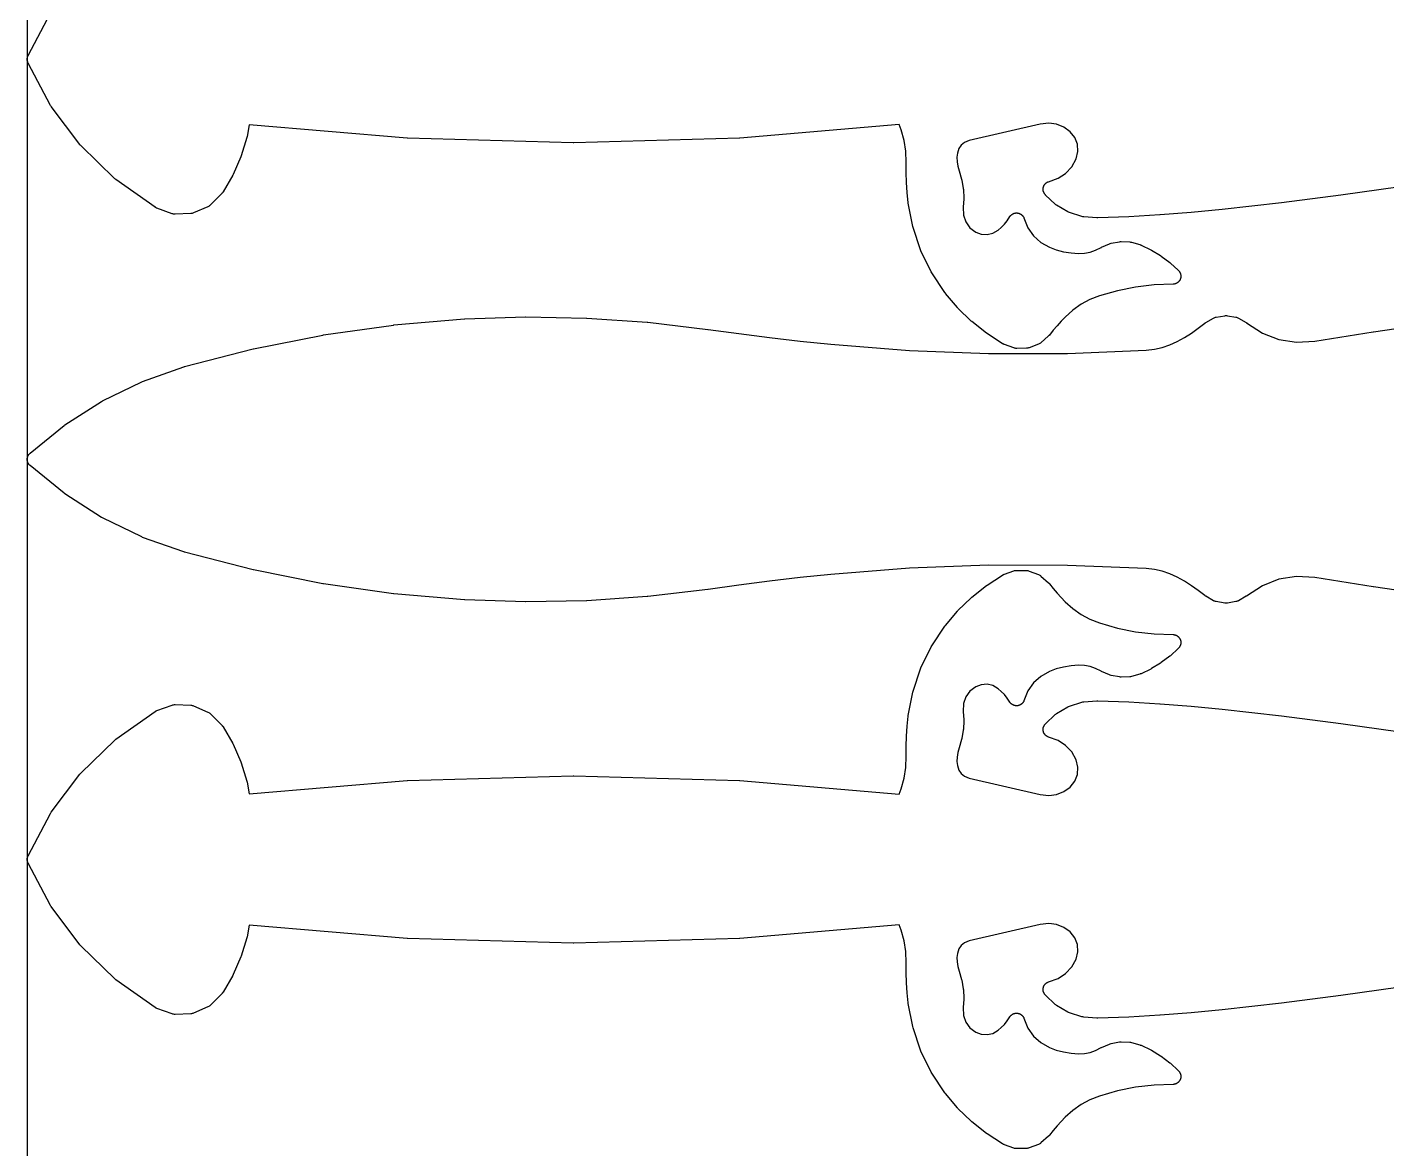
# Model space of a CAD drawing. Header units: metres. Extents: x 0 to 3000, y 0 to 1240.
# Drawn here: x 0 to 339.7, y 679.3 to 959.7 of the extents above; entities that cross this region are included whole.
import ezdxf

# ---------------------------------------------------------------- set-up
doc = ezdxf.new("R2010")
doc.units = ezdxf.units.M

msp = doc.modelspace()

# ---------------------------------------------------------------- linework, layer by layer
at = {"color": 7}
msp.add_lwpolyline([(0, 0), (3000, 0), (3000, 1240), (0, 1240), (0, 0)], close=True, dxfattribs=at)
at = {"color": 1}
for points in [[(342.98, 919.78), (328.22, 917.66), (328.19, 917.66), (313.4, 915.76), (313.37, 915.76), (298.56, 914.08), (298.54, 914.08), (298.53, 914.08), (290.81, 913.34), (290.77, 913.34), (283.04, 912.74), (283, 912.74), (275.26, 912.29), (275.22, 912.29), (267.47, 911.99), (267.45, 911.99), (267.42, 911.99), (267.35, 911.99), (267.28, 911.99), (267.25, 911.99), (267.23, 911.99), (263.94, 912.27), (263.72, 912.3), (263.5, 912.36), (260.4, 913.35), (260.19, 913.43), (259.99, 913.53), (257.18, 915.18), (257, 915.31), (256.82, 915.45), (254.43, 917.72), (254.37, 917.78), (254.31, 917.84), (254.3, 917.85), (254.29, 917.86), (254.24, 917.93), (254.19, 917.99), (254.18, 918.01), (254.17, 918.02), (254.13, 918.09), (254.08, 918.16), (254.07, 918.17), (254.07, 918.18), (254.03, 918.26), (253.99, 918.33), (253.98, 918.34), (253.98, 918.36), (253.95, 918.44), (253.91, 918.51), (253.91, 918.53), (253.91, 918.54), (253.88, 918.62), (253.86, 918.7), (253.86, 918.72), (253.85, 918.73), (253.84, 918.81), (253.82, 918.89), (253.82, 918.91), (253.82, 918.92), (253.81, 919.01), (253.8, 919.09), (253.8, 919.1), (253.8, 919.12), (253.8, 919.2), (253.81, 919.29), (253.81, 919.3), (253.81, 919.31), (253.82, 919.4), (253.83, 919.48), (253.83, 919.49), (253.83, 919.51), (253.85, 919.59), (253.87, 919.67), (253.87, 919.69), (253.87, 919.7), (253.9, 919.78), (253.92, 919.86), (253.93, 919.87), (253.93, 919.89), (253.97, 919.96), (254, 920.04), (254.01, 920.05), (254.01, 920.07), (254.05, 920.14), (254.09, 920.21), (254.1, 920.23), (254.11, 920.24), (254.16, 920.31), (254.2, 920.38), (254.21, 920.39), (254.22, 920.4), (254.28, 920.46), (254.33, 920.53), (254.34, 920.54), (254.35, 920.55), (254.41, 920.61), (254.47, 920.66), (254.48, 920.67), (254.49, 920.68), (254.56, 920.74), (254.62, 920.79), (254.63, 920.8), (254.64, 920.81), (254.72, 920.85), (254.78, 920.9), (254.8, 920.9), (254.81, 920.91), (254.88, 920.95), (254.96, 920.99), (254.97, 920.99), (254.99, 921), (255.06, 921.03), (255.14, 921.06), (257.54, 921.9), (259.43, 923.14), (260.97, 924.79), (262.07, 926.77), (262.5, 928.6), (262.37, 930.4), (261.72, 932.08), (260.54, 933.55), (258.95, 934.69), (257.13, 935.41), (255.2, 935.68), (253.1, 935.45), (235.32, 931.33), (234.17, 930.87), (233.34, 930.2), (232.74, 929.32), (232.39, 928.19), (232.29, 927.16), (232.33, 926.05), (232.51, 924.94), (232.85, 923.75), (233.46, 921.69), (233.51, 921.46), (233.86, 919.35), (233.89, 919.12), (234, 916.98), (233.99, 916.75), (233.86, 914.69), (233.91, 912.67), (234.48, 911), (235.51, 909.56), (236.97, 908.47), (238.36, 907.97), (239.8, 907.88), (241.22, 908.21), (242.6, 908.98), (243.37, 909.64), (244.15, 910.44), (244.84, 911.31), (245.5, 912.33), (245.51, 912.35), (245.53, 912.38), (245.57, 912.43), (245.61, 912.49), (245.63, 912.51), (245.65, 912.54), (245.69, 912.59), (245.74, 912.64), (245.76, 912.66), (245.78, 912.68), (245.83, 912.72), (245.88, 912.77), (245.91, 912.79), (245.93, 912.81), (245.98, 912.85), (246.04, 912.89), (246.06, 912.91), (246.09, 912.92), (246.15, 912.96), (246.21, 913), (246.23, 913.01), (246.26, 913.02), (246.32, 913.05), (246.38, 913.08), (246.41, 913.09), (246.44, 913.1), (246.5, 913.13), (246.57, 913.15), (246.59, 913.16), (246.62, 913.17), (246.69, 913.18), (246.76, 913.2), (246.78, 913.21), (246.81, 913.21), (246.88, 913.22), (246.95, 913.23), (246.98, 913.24), (247.01, 913.24), (247.08, 913.24), (247.14, 913.25), (247.17, 913.25), (247.2, 913.25), (247.27, 913.24), (247.34, 913.24), (247.37, 913.24), (247.4, 913.23), (247.47, 913.22), (247.54, 913.21), (247.56, 913.21), (247.59, 913.2), (247.66, 913.19), (247.73, 913.17), (247.75, 913.16), (247.78, 913.15), (247.85, 913.13), (247.91, 913.11), (247.94, 913.1), (247.97, 913.09), (248.03, 913.05), (248.09, 913.03), (248.12, 913.01), (248.14, 913), (248.2, 912.96), (248.26, 912.93), (248.28, 912.91), (248.31, 912.9), (248.36, 912.85), (248.42, 912.81), (248.44, 912.79), (248.47, 912.78), (248.52, 912.73), (248.57, 912.68), (248.59, 912.66), (248.61, 912.64), (248.66, 912.59), (248.7, 912.54), (248.72, 912.52), (248.74, 912.5), (248.78, 912.44), (248.82, 912.39), (248.84, 912.36), (248.85, 912.34), (248.89, 912.28), (248.93, 912.22), (248.94, 912.19), (248.95, 912.17), (248.98, 912.1), (249.01, 912.04), (249.02, 912.02), (249.03, 911.99), (250.03, 909.5), (251.41, 907.52), (253.2, 905.89), (255.4, 904.66), (257.11, 904.04), (258.93, 903.56), (260.79, 903.25), (262.65, 903.12), (264.12, 903.19), (265.54, 903.46), (266.92, 903.92), (268.34, 904.63), (268.38, 904.65), (268.43, 904.67), (270.38, 905.53), (270.59, 905.61), (270.82, 905.67), (272.89, 906.05), (273.12, 906.08), (273.35, 906.09), (275.45, 905.99), (275.68, 905.97), (275.91, 905.92), (277.96, 905.33), (278.02, 905.31), (278.09, 905.29), (278.12, 905.28), (278.15, 905.27), (278.21, 905.24), (278.27, 905.22), (280.69, 904.06), (280.87, 903.97), (283.16, 902.58), (283.32, 902.47), (285.46, 900.86), (285.61, 900.73), (287.58, 898.91), (287.58, 898.91), (287.59, 898.91), (287.65, 898.84), (287.72, 898.77), (287.72, 898.77), (287.72, 898.77), (287.78, 898.69), (287.84, 898.62), (287.84, 898.62), (287.85, 898.61), (287.9, 898.53), (287.95, 898.46), (287.95, 898.45), (287.95, 898.45), (288, 898.37), (288.04, 898.28), (288.04, 898.28), (288.04, 898.28), (288.08, 898.19), (288.11, 898.1), (288.12, 898.1), (288.12, 898.09), (288.14, 898), (288.17, 897.91), (288.17, 897.91), (288.17, 897.91), (288.19, 897.81), (288.21, 897.72), (288.21, 897.71), (288.21, 897.71), (288.21, 897.62), (288.22, 897.52), (288.22, 897.52), (288.22, 897.52), (288.22, 897.42), (288.22, 897.33), (288.22, 897.32), (288.22, 897.32), (288.21, 897.23), (288.2, 897.13), (288.2, 897.13), (288.2, 897.13), (288.18, 897.03), (288.16, 896.94), (288.16, 896.94), (288.16, 896.93), (288.13, 896.84), (288.1, 896.75), (288.1, 896.75), (288.1, 896.75), (288.06, 896.66), (288.02, 896.57), (288.02, 896.57), (288.02, 896.57), (287.98, 896.48), (287.93, 896.4), (287.93, 896.4), (287.93, 896.39), (287.87, 896.32), (287.82, 896.24), (287.82, 896.23), (287.82, 896.23), (287.75, 896.16), (287.69, 896.09), (287.69, 896.08), (287.69, 896.08), (287.62, 896.02), (287.55, 895.95), (287.55, 895.95), (287.55, 895.95), (287.47, 895.89), (287.4, 895.83), (287.4, 895.82), (287.39, 895.82), (287.31, 895.77), (287.24, 895.72), (287.23, 895.72), (287.23, 895.72), (287.15, 895.67), (287.06, 895.63), (287.06, 895.63), (287.06, 895.63), (286.97, 895.59), (286.88, 895.55), (286.88, 895.55), (286.87, 895.55), (286.78, 895.53), (286.69, 895.5), (286.69, 895.5), (286.69, 895.5), (286.59, 895.48), (286.5, 895.46), (286.5, 895.46), (286.49, 895.46), (286.4, 895.45), (286.3, 895.45), (286.3, 895.45), (286.3, 895.45), (281.55, 895.27), (276.93, 894.73), (272.36, 893.82), (267.89, 892.54), (265.52, 891.61), (263.3, 890.41), (261.25, 888.95), (259.33, 887.23), (258.33, 886.18), (257.32, 885.07), (256.35, 883.93), (255.39, 882.74), (255.34, 882.69), (255.3, 882.64), (255.28, 882.62), (255.26, 882.6), (255.21, 882.55), (255.16, 882.5), (253.26, 880.82), (253.12, 880.71), (252.97, 880.61), (252.82, 880.52), (252.65, 880.45), (250.35, 879.57), (250.19, 879.51), (250.02, 879.47), (249.84, 879.44), (249.67, 879.43), (247.21, 879.4), (247.03, 879.4), (246.85, 879.42), (246.67, 879.46), (246.5, 879.51), (244.12, 880.37), (244.08, 880.38), (244.05, 880.39), (243.99, 880.42), (243.99, 880.42), (243.93, 880.44), (243.9, 880.46), (243.87, 880.48), (243.82, 880.51), (243.76, 880.54), (243.73, 880.56), (243.7, 880.57), (239.8, 883.1), (239.64, 883.21), (236.02, 886.1), (235.87, 886.23), (232.54, 889.46), (232.41, 889.6), (229.41, 893.15), (229.4, 893.16), (229.38, 893.17), (229.34, 893.24), (229.29, 893.3), (229.28, 893.32), (229.27, 893.33), (225.99, 898.26), (225.86, 898.49), (223.27, 903.79), (223.17, 904.03), (221.31, 909.62), (221.24, 909.88), (220.13, 915.7), (220.12, 915.78), (220.1, 915.86), (219.85, 918.3), (219.84, 918.37), (219.67, 920.82), (219.67, 920.89), (219.58, 923.34), (219.58, 923.41), (219.59, 925.82), (219.48, 928.65), (219.07, 931.37), (218.36, 934.03), (217.85, 935.31), (178.05, 931.91), (177.94, 931.9), (136.55, 930.73), (136.44, 930.73), (95.05, 931.9), (94.93, 931.91), (55.46, 935.28), (54.92, 932.33), (54.87, 932.1), (53.47, 927.51), (53.39, 927.29), (51.46, 922.88), (51.36, 922.68), (48.93, 918.51), (48.9, 918.46), (48.87, 918.42), (48.85, 918.38), (48.82, 918.34), (48.79, 918.3), (48.76, 918.26), (48.73, 918.23), (48.7, 918.19), (48.66, 918.15), (48.63, 918.11), (45.79, 915.24), (45.65, 915.11), (45.5, 915), (45.34, 914.89), (45.17, 914.81), (41.59, 913.25), (41.41, 913.19), (41.23, 913.14), (41.05, 913.11), (40.86, 913.09), (36.96, 912.95), (36.77, 912.95), (36.58, 912.97), (36.4, 913.01), (36.21, 913.06), (32.42, 914.43), (32.35, 914.45), (32.28, 914.48), (32.26, 914.49), (32.24, 914.5), (32.17, 914.54), (32.1, 914.57), (32.08, 914.58), (32.06, 914.59), (32, 914.64), (31.94, 914.68), (22.16, 921.6), (22.03, 921.7), (21.92, 921.8), (13.38, 930.11), (13.27, 930.22), (13.17, 930.34), (6.02, 939.87), (5.93, 940), (5.85, 940.14), (0.23, 950.72), (0.19, 950.81), (0.15, 950.89), (0.15, 950.89), (0.15, 950.9), (0.12, 950.99), (0.09, 951.07), (0.09, 951.08), (0.08, 951.08), (0.06, 951.17), (0.04, 951.26), (0.04, 951.27), (0.04, 951.27), (0.02, 951.37), (0.01, 951.46), (0.01, 951.46), (0.01, 951.47), (0, 951.56), (0, 951.65), (0, 951.66), (0, 951.66), (0, 951.76), (0.01, 951.85), (0.01, 951.86), (0.01, 951.86), (0.02, 951.95), (0.04, 952.04), (0.04, 952.05), (0.04, 952.06), (0.06, 952.14), (0.08, 952.23), (0.09, 952.24), (0.09, 952.25), (0.12, 952.33), (0.15, 952.42), (0.15, 952.42), (0.15, 952.43), (0.19, 952.51), (0.23, 952.6), (5.85, 963.18)], [(351.08, 817.66), (336.32, 819.78), (336.29, 819.78), (321.67, 822.1), (317.08, 822.36), (312.71, 821.68), (308.58, 820.08), (304.66, 817.5), (304.61, 817.47), (304.55, 817.43), (302.62, 816.34), (302.47, 816.26), (302.31, 816.2), (302.14, 816.15), (301.97, 816.11), (299.85, 815.75), (299.62, 815.72), (299.4, 815.72), (299.17, 815.75), (297.05, 816.11), (296.88, 816.15), (296.72, 816.2), (296.56, 816.26), (296.4, 816.34), (294.47, 817.43), (294.43, 817.46), (294.39, 817.49), (294.35, 817.51), (294.31, 817.54), (294.27, 817.57), (294.23, 817.6), (292.56, 818.9), (290.86, 820.09), (289.11, 821.19), (287.33, 822.19), (285.48, 823.04), (283.57, 823.68), (281.61, 824.12), (279.57, 824.35), (259.88, 825.17), (240.15, 825.2), (220.44, 824.45), (200.75, 822.9), (193.09, 822.1), (185.42, 821.21), (177.77, 820.23), (170.11, 819.17), (170.09, 819.17), (170.07, 819.16), (155.03, 817.37), (154.93, 817.36), (139.82, 816.33), (139.72, 816.33), (124.58, 816.06), (124.48, 816.06), (109.34, 816.55), (109.28, 816.56), (109.23, 816.56), (91.61, 818.07), (91.5, 818.08), (74, 820.57), (73.89, 820.59), (56.55, 824.04), (56.44, 824.07), (39.32, 828.49), (39.23, 828.51), (39.15, 828.54), (28.82, 832.17), (28.61, 832.26), (18.8, 837.05), (18.6, 837.16), (9.4, 843.04), (9.21, 843.18), (0.73, 850.11), (0.73, 850.11), (0.73, 850.12), (0.66, 850.18), (0.59, 850.24), (0.59, 850.25), (0.58, 850.25), (0.52, 850.32), (0.46, 850.39), (0.45, 850.39), (0.45, 850.39), (0.4, 850.47), (0.34, 850.54), (0.34, 850.55), (0.33, 850.55), (0.29, 850.63), (0.24, 850.71), (0.24, 850.72), (0.23, 850.72), (0.19, 850.81), (0.15, 850.89), (0.15, 850.89), (0.15, 850.9), (0.12, 850.99), (0.09, 851.08), (0.09, 851.08), (0.08, 851.08), (0.06, 851.17), (0.04, 851.27), (0.04, 851.27), (0.04, 851.27), (0.02, 851.37), (0.01, 851.46), (0.01, 851.46), (0.01, 851.47), (0, 851.56), (0, 851.66), (0, 851.66), (0, 851.66), (0, 851.76), (0.01, 851.85), (0.01, 851.86), (0.01, 851.86), (0.02, 851.95), (0.04, 852.05), (0.04, 852.05), (0.04, 852.05), (0.06, 852.14), (0.08, 852.24), (0.09, 852.24), (0.09, 852.24), (0.12, 852.33), (0.15, 852.42), (0.15, 852.42), (0.15, 852.43), (0.19, 852.51), (0.23, 852.6), (0.24, 852.6), (0.24, 852.61), (0.29, 852.69), (0.33, 852.77), (0.34, 852.77), (0.34, 852.77), (0.4, 852.85), (0.45, 852.93), (0.45, 852.93), (0.46, 852.93), (0.52, 853), (0.58, 853.07), (0.59, 853.07), (0.59, 853.08), (0.66, 853.14), (0.73, 853.2), (0.73, 853.21), (0.73, 853.21), (9.21, 860.14), (9.4, 860.27), (18.6, 866.16), (18.8, 866.27), (28.61, 871.06), (28.82, 871.15), (39.15, 874.78), (39.23, 874.81), (39.32, 874.83), (56.44, 879.25), (56.55, 879.28), (73.89, 882.73), (74, 882.75), (91.5, 885.24), (91.61, 885.25), (109.23, 886.76), (109.28, 886.76), (109.34, 886.77), (124.48, 887.26), (124.58, 887.26), (139.72, 886.99), (139.82, 886.99), (154.93, 885.95), (155.03, 885.95), (170.07, 884.15), (170.09, 884.15), (170.11, 884.15), (177.77, 883.09), (185.42, 882.11), (193.09, 881.22), (200.75, 880.42), (220.44, 878.87), (240.15, 878.11), (259.88, 878.15), (279.57, 878.97), (281.61, 879.2), (283.57, 879.64), (285.48, 880.28), (287.33, 881.13), (289.11, 882.13), (290.86, 883.23), (292.56, 884.42), (294.23, 885.72), (294.27, 885.75), (294.31, 885.78), (294.35, 885.81), (294.39, 885.83), (294.43, 885.86), (294.47, 885.89), (296.4, 886.98), (296.56, 887.06), (296.72, 887.12), (296.88, 887.17), (297.05, 887.21), (299.17, 887.57), (299.4, 887.6), (299.62, 887.6), (299.85, 887.57), (301.97, 887.21), (302.14, 887.17), (302.31, 887.12), (302.47, 887.06), (302.62, 886.98), (304.55, 885.89), (304.61, 885.85), (304.66, 885.82), (308.58, 883.24), (312.71, 881.64), (317.08, 880.95), (321.67, 881.22), (336.29, 883.54), (336.32, 883.54), (351.08, 885.66)], [(342.98, 719.78), (328.22, 717.66), (328.19, 717.66), (313.4, 715.76), (313.37, 715.76), (298.56, 714.08), (298.54, 714.08), (298.53, 714.08), (290.81, 713.34), (290.77, 713.34), (283.04, 712.74), (283, 712.74), (275.26, 712.29), (275.22, 712.29), (267.47, 711.99), (267.45, 711.99), (267.42, 711.99), (267.35, 711.99), (267.28, 711.99), (267.25, 711.99), (267.23, 711.99), (263.94, 712.27), (263.72, 712.3), (263.5, 712.36), (260.4, 713.35), (260.19, 713.43), (259.99, 713.53), (257.18, 715.18), (257, 715.31), (256.82, 715.45), (254.43, 717.72), (254.37, 717.78), (254.31, 717.84), (254.3, 717.85), (254.29, 717.86), (254.24, 717.93), (254.19, 717.99), (254.18, 718.01), (254.17, 718.02), (254.13, 718.09), (254.08, 718.16), (254.07, 718.17), (254.07, 718.18), (254.03, 718.26), (253.99, 718.33), (253.98, 718.34), (253.98, 718.36), (253.95, 718.44), (253.91, 718.51), (253.91, 718.53), (253.91, 718.54), (253.88, 718.62), (253.86, 718.7), (253.86, 718.72), (253.85, 718.73), (253.84, 718.81), (253.82, 718.89), (253.82, 718.91), (253.82, 718.92), (253.81, 719.01), (253.8, 719.09), (253.8, 719.1), (253.8, 719.12), (253.8, 719.2), (253.81, 719.29), (253.81, 719.3), (253.81, 719.31), (253.82, 719.4), (253.83, 719.48), (253.83, 719.49), (253.83, 719.51), (253.85, 719.59), (253.87, 719.67), (253.87, 719.69), (253.87, 719.7), (253.9, 719.78), (253.92, 719.86), (253.93, 719.87), (253.93, 719.89), (253.97, 719.96), (254, 720.04), (254.01, 720.05), (254.01, 720.07), (254.05, 720.14), (254.09, 720.21), (254.1, 720.23), (254.11, 720.24), (254.16, 720.31), (254.2, 720.38), (254.21, 720.39), (254.22, 720.4), (254.28, 720.46), (254.33, 720.53), (254.34, 720.54), (254.35, 720.55), (254.41, 720.61), (254.47, 720.66), (254.48, 720.67), (254.49, 720.68), (254.56, 720.74), (254.62, 720.79), (254.63, 720.8), (254.64, 720.81), (254.72, 720.85), (254.78, 720.9), (254.8, 720.9), (254.81, 720.91), (254.88, 720.95), (254.96, 720.99), (254.97, 720.99), (254.99, 721), (255.06, 721.03), (255.14, 721.06), (257.54, 721.9), (259.43, 723.14), (260.97, 724.79), (262.07, 726.77), (262.5, 728.6), (262.37, 730.4), (261.72, 732.08), (260.54, 733.55), (258.95, 734.69), (257.13, 735.41), (255.2, 735.68), (253.1, 735.45), (235.32, 731.33), (234.17, 730.87), (233.34, 730.2), (232.74, 729.32), (232.39, 728.19), (232.29, 727.16), (232.33, 726.05), (232.51, 724.94), (232.85, 723.75), (233.46, 721.69), (233.51, 721.46), (233.86, 719.35), (233.89, 719.12), (234, 716.98), (233.99, 716.75), (233.86, 714.69), (233.91, 712.67), (234.48, 711), (235.51, 709.56), (236.97, 708.47), (238.36, 707.97), (239.8, 707.88), (241.22, 708.21), (242.6, 708.98), (243.37, 709.64), (244.15, 710.44), (244.84, 711.31), (245.5, 712.33), (245.51, 712.35), (245.53, 712.38), (245.57, 712.43), (245.61, 712.49), (245.63, 712.51), (245.65, 712.54), (245.69, 712.59), (245.74, 712.64), (245.76, 712.66), (245.78, 712.68), (245.83, 712.72), (245.88, 712.77), (245.91, 712.79), (245.93, 712.81), (245.98, 712.85), (246.04, 712.89), (246.06, 712.91), (246.09, 712.92), (246.15, 712.96), (246.21, 713), (246.23, 713.01), (246.26, 713.02), (246.32, 713.05), (246.38, 713.08), (246.41, 713.09), (246.44, 713.1), (246.5, 713.13), (246.57, 713.15), (246.59, 713.16), (246.62, 713.17), (246.69, 713.18), (246.76, 713.2), (246.78, 713.21), (246.81, 713.21), (246.88, 713.22), (246.95, 713.23), (246.98, 713.24), (247.01, 713.24), (247.08, 713.24), (247.14, 713.25), (247.17, 713.25), (247.2, 713.25), (247.27, 713.24), (247.34, 713.24), (247.37, 713.24), (247.4, 713.23), (247.47, 713.22), (247.54, 713.21), (247.56, 713.21), (247.59, 713.2), (247.66, 713.19), (247.73, 713.17), (247.75, 713.16), (247.78, 713.15), (247.85, 713.13), (247.91, 713.11), (247.94, 713.1), (247.97, 713.09), (248.03, 713.05), (248.09, 713.03), (248.12, 713.01), (248.14, 713), (248.2, 712.96), (248.26, 712.93), (248.28, 712.91), (248.31, 712.9), (248.36, 712.85), (248.42, 712.81), (248.44, 712.79), (248.47, 712.78), (248.52, 712.73), (248.57, 712.68), (248.59, 712.66), (248.61, 712.64), (248.66, 712.59), (248.7, 712.54), (248.72, 712.52), (248.74, 712.5), (248.78, 712.44), (248.82, 712.39), (248.84, 712.36), (248.85, 712.34), (248.89, 712.28), (248.93, 712.22), (248.94, 712.19), (248.95, 712.17), (248.98, 712.1), (249.01, 712.04), (249.02, 712.02), (249.03, 711.99), (250.03, 709.5), (251.41, 707.52), (253.2, 705.89), (255.4, 704.66), (257.11, 704.04), (258.93, 703.56), (260.79, 703.25), (262.65, 703.12), (264.12, 703.19), (265.54, 703.46), (266.92, 703.92), (268.34, 704.63), (268.38, 704.65), (268.43, 704.67), (270.38, 705.53), (270.59, 705.61), (270.82, 705.67), (272.89, 706.05), (273.12, 706.08), (273.35, 706.09), (275.45, 705.99), (275.68, 705.97), (275.91, 705.92), (277.96, 705.33), (278.02, 705.31), (278.09, 705.29), (278.12, 705.28), (278.15, 705.27), (278.21, 705.24), (278.27, 705.22), (280.69, 704.06), (280.87, 703.97), (283.16, 702.58), (283.32, 702.47), (285.46, 700.86), (285.61, 700.73), (287.58, 698.91), (287.58, 698.91), (287.59, 698.91), (287.65, 698.84), (287.72, 698.77), (287.72, 698.77), (287.72, 698.77), (287.78, 698.69), (287.84, 698.62), (287.84, 698.62), (287.85, 698.61), (287.9, 698.53), (287.95, 698.46), (287.95, 698.45), (287.95, 698.45), (288, 698.37), (288.04, 698.28), (288.04, 698.28), (288.04, 698.28), (288.08, 698.19), (288.11, 698.1), (288.12, 698.1), (288.12, 698.09), (288.14, 698), (288.17, 697.91), (288.17, 697.91), (288.17, 697.91), (288.19, 697.81), (288.21, 697.72), (288.21, 697.71), (288.21, 697.71), (288.21, 697.62), (288.22, 697.52), (288.22, 697.52), (288.22, 697.52), (288.22, 697.42), (288.22, 697.33), (288.22, 697.32), (288.22, 697.32), (288.21, 697.23), (288.2, 697.13), (288.2, 697.13), (288.2, 697.13), (288.18, 697.03), (288.16, 696.94), (288.16, 696.94), (288.16, 696.93), (288.13, 696.84), (288.1, 696.75), (288.1, 696.75), (288.1, 696.75), (288.06, 696.66), (288.02, 696.57), (288.02, 696.57), (288.02, 696.57), (287.98, 696.48), (287.93, 696.4), (287.93, 696.4), (287.93, 696.39), (287.87, 696.32), (287.82, 696.24), (287.82, 696.23), (287.82, 696.23), (287.75, 696.16), (287.69, 696.09), (287.69, 696.08), (287.69, 696.08), (287.62, 696.02), (287.55, 695.95), (287.55, 695.95), (287.55, 695.95), (287.47, 695.89), (287.4, 695.83), (287.4, 695.82), (287.39, 695.82), (287.31, 695.77), (287.24, 695.72), (287.23, 695.72), (287.23, 695.72), (287.15, 695.67), (287.06, 695.63), (287.06, 695.63), (287.06, 695.63), (286.97, 695.59), (286.88, 695.55), (286.88, 695.55), (286.87, 695.55), (286.78, 695.53), (286.69, 695.5), (286.69, 695.5), (286.69, 695.5), (286.59, 695.48), (286.5, 695.46), (286.5, 695.46), (286.49, 695.46), (286.4, 695.45), (286.3, 695.45), (286.3, 695.45), (286.3, 695.45), (281.55, 695.27), (276.93, 694.73), (272.36, 693.82), (267.89, 692.54), (265.52, 691.61), (263.3, 690.41), (261.25, 688.95), (259.33, 687.23), (258.33, 686.18), (257.32, 685.07), (256.35, 683.93), (255.39, 682.74), (255.34, 682.69), (255.3, 682.64), (255.28, 682.62), (255.26, 682.6), (255.21, 682.55), (255.16, 682.5), (253.26, 680.82), (253.12, 680.71), (252.97, 680.61), (252.82, 680.52), (252.65, 680.45), (250.35, 679.57), (250.19, 679.51), (250.02, 679.47), (249.84, 679.44), (249.67, 679.43), (247.21, 679.4), (247.03, 679.4), (246.85, 679.42), (246.67, 679.46), (246.5, 679.51), (244.12, 680.37), (244.08, 680.38), (244.05, 680.39), (243.99, 680.42), (243.99, 680.42), (243.93, 680.44), (243.9, 680.46), (243.87, 680.48), (243.82, 680.51), (243.76, 680.54), (243.73, 680.56), (243.7, 680.57), (239.8, 683.1), (239.64, 683.21), (236.02, 686.1), (235.87, 686.23), (232.54, 689.46), (232.41, 689.6), (229.41, 693.15), (229.4, 693.16), (229.38, 693.17), (229.34, 693.24), (229.29, 693.3), (229.28, 693.32), (229.27, 693.33), (225.99, 698.26), (225.86, 698.49), (223.27, 703.79), (223.17, 704.03), (221.31, 709.62), (221.24, 709.88), (220.13, 715.7), (220.12, 715.78), (220.1, 715.86), (219.85, 718.3), (219.84, 718.37), (219.67, 720.82), (219.67, 720.89), (219.58, 723.34), (219.58, 723.41), (219.59, 725.82), (219.48, 728.65), (219.07, 731.37), (218.36, 734.03), (217.85, 735.31), (178.05, 731.91), (177.94, 731.9), (136.55, 730.73), (136.44, 730.73), (95.05, 731.9), (94.93, 731.91), (55.46, 735.28), (54.92, 732.33), (54.87, 732.1), (53.47, 727.51), (53.39, 727.29), (51.46, 722.88), (51.36, 722.68), (48.93, 718.51), (48.9, 718.46), (48.87, 718.42), (48.85, 718.38), (48.82, 718.34), (48.79, 718.3), (48.76, 718.26), (48.73, 718.23), (48.7, 718.19), (48.66, 718.15), (48.63, 718.11), (45.79, 715.24), (45.65, 715.11), (45.5, 715), (45.34, 714.89), (45.17, 714.81), (41.59, 713.25), (41.41, 713.19), (41.23, 713.14), (41.05, 713.11), (40.86, 713.09), (36.96, 712.95), (36.77, 712.95), (36.58, 712.97), (36.4, 713.01), (36.21, 713.06), (32.42, 714.43), (32.35, 714.45), (32.28, 714.48), (32.26, 714.49), (32.24, 714.5), (32.17, 714.54), (32.1, 714.57), (32.08, 714.58), (32.06, 714.59), (32, 714.64), (31.94, 714.68), (22.16, 721.6), (22.03, 721.7), (21.92, 721.8), (13.38, 730.11), (13.27, 730.22), (13.17, 730.34), (6.02, 739.87), (5.93, 740), (5.85, 740.14), (0.23, 750.72), (0.19, 750.81), (0.15, 750.89), (0.15, 750.89), (0.15, 750.9), (0.12, 750.99), (0.09, 751.07), (0.09, 751.08), (0.08, 751.08), (0.06, 751.17), (0.04, 751.26), (0.04, 751.27), (0.04, 751.27), (0.02, 751.37), (0.01, 751.46), (0.01, 751.46), (0.01, 751.47), (0, 751.56), (0, 751.65), (0, 751.66), (0, 751.66), (0, 751.76), (0.01, 751.85), (0.01, 751.86), (0.01, 751.86), (0.02, 751.95), (0.04, 752.04), (0.04, 752.05), (0.04, 752.06), (0.06, 752.14), (0.08, 752.23), (0.09, 752.24), (0.09, 752.25), (0.12, 752.33), (0.15, 752.42), (0.15, 752.42), (0.15, 752.43), (0.19, 752.51), (0.23, 752.6), (5.85, 763.18), (5.93, 763.32), (6.02, 763.45), (13.17, 772.98), (13.27, 773.1), (13.38, 773.21), (21.92, 781.52), (22.03, 781.62), (22.16, 781.72), (31.94, 788.64), (32, 788.68), (32.06, 788.72), (32.08, 788.74), (32.1, 788.75), (32.17, 788.78), (32.24, 788.82), (32.26, 788.83), (32.28, 788.84), (32.35, 788.86), (32.42, 788.89), (36.21, 790.26), (36.4, 790.31), (36.58, 790.35), (36.77, 790.37), (36.96, 790.37), (40.86, 790.23), (41.05, 790.21), (41.23, 790.18), (41.41, 790.13), (41.59, 790.07), (45.17, 788.51), (45.34, 788.42), (45.5, 788.32), (45.65, 788.21), (45.79, 788.08), (48.63, 785.21), (48.66, 785.17), (48.7, 785.13), (48.73, 785.09), (48.76, 785.06), (48.79, 785.02), (48.82, 784.97), (48.85, 784.94), (48.87, 784.9), (48.9, 784.86), (48.93, 784.81), (51.36, 780.64), (51.46, 780.44), (53.39, 776.03), (53.47, 775.81), (54.87, 771.22), (54.92, 770.99), (55.46, 768.04), (94.93, 771.41), (95.05, 771.42), (136.44, 772.59), (136.55, 772.59), (177.94, 771.42), (178.05, 771.41), (217.85, 768.01), (218.36, 769.29), (219.07, 771.95), (219.48, 774.67), (219.59, 777.5), (219.58, 779.91), (219.58, 779.98), (219.67, 782.43), (219.67, 782.5), (219.84, 784.95), (219.85, 785.02), (220.1, 787.46), (220.12, 787.54), (220.13, 787.62), (221.24, 793.44), (221.31, 793.69), (223.17, 799.29), (223.27, 799.53), (225.86, 804.83), (225.99, 805.06), (229.27, 809.99), (229.28, 810), (229.29, 810.02), (229.34, 810.08), (229.38, 810.14), (229.4, 810.16), (229.41, 810.17), (232.41, 813.72), (232.54, 813.86), (235.87, 817.09), (236.02, 817.22), (239.64, 820.11), (239.8, 820.22), (243.7, 822.75), (243.73, 822.76), (243.76, 822.78), (243.82, 822.81), (243.87, 822.84), (243.9, 822.86), (243.93, 822.87), (243.99, 822.9), (244.05, 822.93), (244.08, 822.94), (244.12, 822.95), (246.5, 823.8), (246.67, 823.86), (246.85, 823.89), (247.03, 823.92), (247.21, 823.92), (249.67, 823.89), (249.84, 823.87), (250.02, 823.85), (250.19, 823.81), (250.35, 823.75), (252.65, 822.87), (252.82, 822.8), (252.97, 822.71), (253.12, 822.61), (253.26, 822.5), (255.16, 820.82), (255.21, 820.77), (255.26, 820.72), (255.28, 820.7), (255.3, 820.68), (255.34, 820.63), (255.39, 820.58), (256.35, 819.39), (257.32, 818.25), (258.33, 817.14), (259.33, 816.09), (261.25, 814.37), (263.3, 812.91), (265.52, 811.71), (267.89, 810.77), (272.36, 809.5), (276.93, 808.59), (281.55, 808.04), (286.3, 807.87), (286.3, 807.87), (286.3, 807.87), (286.4, 807.86), (286.49, 807.86), (286.5, 807.86), (286.5, 807.86), (286.59, 807.84), (286.69, 807.82), (286.69, 807.82), (286.69, 807.82), (286.78, 807.79), (286.87, 807.77), (286.88, 807.77), (286.88, 807.76), (286.97, 807.73), (287.06, 807.69), (287.06, 807.69), (287.06, 807.69), (287.15, 807.65), (287.23, 807.6), (287.23, 807.6), (287.24, 807.6), (287.31, 807.55), (287.39, 807.5), (287.4, 807.49), (287.4, 807.49), (287.47, 807.43), (287.55, 807.37), (287.55, 807.37), (287.55, 807.37), (287.62, 807.3), (287.69, 807.24), (287.69, 807.23), (287.69, 807.23), (287.75, 807.16), (287.82, 807.09), (287.82, 807.08), (287.82, 807.08), (287.87, 807), (287.93, 806.93), (287.93, 806.92), (287.93, 806.92), (287.98, 806.84), (288.02, 806.75), (288.02, 806.75), (288.02, 806.75), (288.06, 806.66), (288.1, 806.57), (288.1, 806.57), (288.1, 806.57), (288.13, 806.48), (288.16, 806.39), (288.16, 806.38), (288.16, 806.38), (288.18, 806.29), (288.2, 806.19), (288.2, 806.19), (288.2, 806.19), (288.21, 806.09), (288.22, 806), (288.22, 806), (288.22, 805.99), (288.22, 805.9), (288.22, 805.8), (288.22, 805.8), (288.22, 805.8), (288.21, 805.7), (288.21, 805.61), (288.21, 805.6), (288.21, 805.6), (288.19, 805.51), (288.17, 805.41), (288.17, 805.41), (288.17, 805.41), (288.14, 805.32), (288.12, 805.23), (288.12, 805.22), (288.11, 805.22), (288.08, 805.13), (288.04, 805.04), (288.04, 805.04), (288.04, 805.04), (288, 804.95), (287.95, 804.87), (287.95, 804.87), (287.95, 804.86), (287.9, 804.78), (287.85, 804.7), (287.84, 804.7), (287.84, 804.7), (287.78, 804.63), (287.72, 804.55), (287.72, 804.55), (287.72, 804.55), (287.65, 804.48), (287.59, 804.41), (287.58, 804.41), (287.58, 804.41), (285.61, 802.59), (285.46, 802.46), (283.32, 800.85), (283.16, 800.74), (280.87, 799.35), (280.69, 799.25), (278.27, 798.1), (278.21, 798.08), (278.15, 798.05), (278.12, 798.04), (278.09, 798.03), (278.02, 798.01), (277.96, 797.99), (275.91, 797.4), (275.68, 797.35), (275.45, 797.33), (273.35, 797.23), (273.12, 797.24), (272.89, 797.27), (270.82, 797.65), (270.59, 797.71), (270.38, 797.79), (268.43, 798.65), (268.38, 798.67), (268.34, 798.69), (266.92, 799.4), (265.54, 799.86), (264.12, 800.13), (262.65, 800.2), (260.79, 800.06), (258.93, 799.76), (257.11, 799.28), (255.4, 798.66), (253.2, 797.43), (251.41, 795.8), (250.03, 793.82), (249.03, 791.33), (249.02, 791.3), (249.01, 791.28), (248.98, 791.21), (248.95, 791.15), (248.94, 791.13), (248.93, 791.1), (248.89, 791.04), (248.85, 790.98), (248.84, 790.96), (248.82, 790.93), (248.78, 790.88), (248.74, 790.82), (248.72, 790.8), (248.7, 790.78), (248.66, 790.73), (248.61, 790.68), (248.59, 790.66), (248.57, 790.63), (248.52, 790.59), (248.47, 790.54), (248.44, 790.52), (248.42, 790.51), (248.36, 790.46), (248.31, 790.42), (248.28, 790.41), (248.26, 790.39), (248.2, 790.36), (248.14, 790.32), (248.12, 790.31), (248.09, 790.29), (248.03, 790.26), (247.97, 790.23), (247.94, 790.22), (247.91, 790.21), (247.85, 790.19), (247.78, 790.17), (247.75, 790.16), (247.73, 790.15), (247.66, 790.13), (247.59, 790.12), (247.56, 790.11), (247.54, 790.1), (247.47, 790.1), (247.4, 790.08), (247.37, 790.08), (247.34, 790.08), (247.27, 790.08), (247.2, 790.07), (247.17, 790.07), (247.14, 790.07), (247.08, 790.08), (247.01, 790.08), (246.98, 790.08), (246.95, 790.08), (246.88, 790.1), (246.81, 790.11), (246.78, 790.11), (246.76, 790.12), (246.69, 790.13), (246.62, 790.15), (246.59, 790.16), (246.57, 790.17), (246.5, 790.19), (246.44, 790.21), (246.41, 790.23), (246.38, 790.24), (246.32, 790.27), (246.26, 790.3), (246.23, 790.31), (246.21, 790.32), (246.15, 790.36), (246.09, 790.4), (246.06, 790.41), (246.04, 790.43), (245.98, 790.47), (245.93, 790.51), (245.91, 790.53), (245.88, 790.55), (245.83, 790.59), (245.78, 790.64), (245.76, 790.66), (245.74, 790.68), (245.69, 790.73), (245.65, 790.78), (245.63, 790.81), (245.61, 790.83), (245.57, 790.88), (245.53, 790.94), (245.51, 790.96), (245.5, 790.99), (244.84, 792.01), (244.15, 792.88), (243.37, 793.68), (242.6, 794.34), (241.22, 795.11), (239.8, 795.44), (238.36, 795.35), (236.97, 794.85), (235.51, 793.75), (234.48, 792.32), (233.91, 790.65), (233.86, 788.62), (233.99, 786.57), (234, 786.34), (233.89, 784.2), (233.86, 783.97), (233.51, 781.86), (233.46, 781.63), (232.85, 779.57), (232.51, 778.37), (232.33, 777.27), (232.29, 776.16), (232.39, 775.13), (232.74, 774), (233.34, 773.12), (234.17, 772.45), (235.32, 771.99), (253.1, 767.86), (255.2, 767.64), (257.13, 767.91), (258.95, 768.63), (260.54, 769.77), (261.72, 771.24), (262.37, 772.92), (262.5, 774.72), (262.07, 776.55), (260.97, 778.53), (259.43, 780.18), (257.54, 781.42), (255.14, 782.26), (255.06, 782.29), (254.99, 782.32), (254.97, 782.33), (254.96, 782.33), (254.88, 782.37), (254.81, 782.41), (254.8, 782.42), (254.78, 782.42), (254.72, 782.47), (254.64, 782.51), (254.63, 782.52), (254.62, 782.53), (254.56, 782.58), (254.49, 782.63), (254.48, 782.65), (254.47, 782.65), (254.41, 782.71), (254.35, 782.77), (254.34, 782.78), (254.33, 782.79), (254.28, 782.86), (254.22, 782.92), (254.21, 782.93), (254.2, 782.94), (254.16, 783.01), (254.11, 783.08), (254.1, 783.09), (254.09, 783.11), (254.05, 783.18), (254.01, 783.25), (254.01, 783.27), (254, 783.28), (253.97, 783.36), (253.93, 783.43), (253.93, 783.45), (253.92, 783.46), (253.9, 783.54), (253.87, 783.62), (253.87, 783.63), (253.87, 783.65), (253.85, 783.73), (253.83, 783.81), (253.83, 783.82), (253.83, 783.84), (253.82, 783.92), (253.81, 784), (253.81, 784.02), (253.81, 784.03), (253.8, 784.12), (253.8, 784.2), (253.8, 784.22), (253.8, 784.23), (253.81, 784.31), (253.82, 784.4), (253.82, 784.41), (253.82, 784.43), (253.84, 784.51), (253.85, 784.59), (253.86, 784.6), (253.86, 784.62), (253.88, 784.7), (253.91, 784.78), (253.91, 784.79), (253.91, 784.81), (253.95, 784.88), (253.98, 784.96), (253.98, 784.97), (253.99, 784.99), (254.03, 785.06), (254.07, 785.14), (254.07, 785.15), (254.08, 785.16), (254.13, 785.23), (254.17, 785.3), (254.18, 785.31), (254.19, 785.33), (254.24, 785.39), (254.29, 785.46), (254.3, 785.47), (254.31, 785.48), (254.37, 785.54), (254.43, 785.6), (256.82, 787.86), (257, 788.01), (257.18, 788.13), (259.99, 789.79), (260.19, 789.89), (260.4, 789.97), (263.5, 790.96), (263.72, 791.02), (263.94, 791.05), (267.23, 791.32), (267.25, 791.33), (267.28, 791.33), (267.35, 791.33), (267.42, 791.33), (267.45, 791.33), (267.47, 791.33), (275.22, 791.03), (275.26, 791.03), (283, 790.58), (283.04, 790.58), (290.77, 789.98), (290.81, 789.98), (298.53, 789.24), (298.54, 789.24), (298.56, 789.24), (313.37, 787.56), (313.4, 787.56), (328.19, 785.66), (328.22, 785.66), (342.98, 783.54)]]:
    msp.add_lwpolyline(points, dxfattribs=at)

doc.saveas('drawing.dxf')
